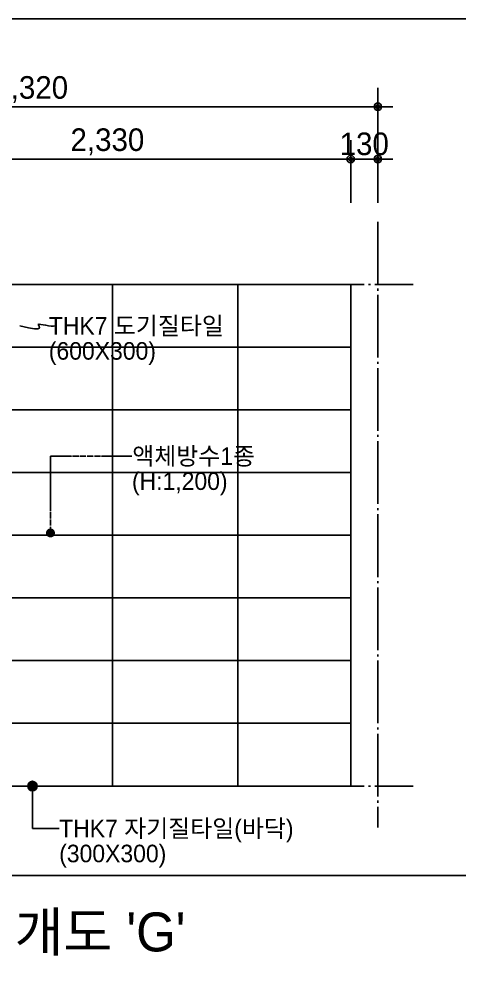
# Model space of a CAD drawing. Header units: millimetres. Extents: x 555 to 100215, y 750 to 17024.
# Drawn here: x 14336 to 16445, y 831 to 5348 of the extents above; entities that cross this region are included whole.
import ezdxf
from ezdxf.enums import TextEntityAlignment as Align

# ---------------------------------------------------------------- set-up
doc = ezdxf.new("R2010")
doc.units = ezdxf.units.MM
doc.linetypes.add('CEN', pattern=[35, 30, -2, 1, -2])
doc.linetypes.add('HID', pattern=[2.3, 1.5, -0.8])
for name, color, linetype in [('$ZCDB_AUDIT_GENERATED_600D18', 7, 'Continuous'), ('4A.TEC TEXT', 7, 'Continuous'), ('4A.TEC TEXT 2', 3, 'Continuous'), ('CEN', 1, 'CEN'), ('SY', 1, 'Continuous'), ('WAL', 3, 'Continuous'), ('WID', 4, 'Continuous')]:
    doc.layers.add(name, color=color, linetype=linetype)
doc.styles.add('나눔고딕', font='')
doc.styles.add('돋움', font='')
doc.styles.get('나눔고딕').set_extended_font_data('Dotum')
doc.styles.get('돋움').set_extended_font_data('Dotum')
doc.dimstyles.new('DIM_600(외부치수)', dxfattribs={"dimscale": 400, "dimtxt": 3.3, "dimasz": 1, "dimexe": 2, "dimexo": 2, "dimgap": 1, "dimtad": 1, "dimdec": 0, "dimdsep": 46, "dimlunit": 6, "dimtxsty": '나눔고딕', "dimblk1": 'DIMDOT', "dimblk2": 'DIMDOT', "dimsah": 1, "dimcen": 2.5, "dimdle": 1.5, "dimclrd": 8, "dimclre": 8, "dimclrt": 3, "dimadec": 0, "dimazin": 0, "dimtfac": 1, "dimtdec": 0, "dimtix": 1, "dimtmove": 2, "dimatfit": 3, "dimldrblk": 'DIMDOT', "dimfxl": 1, "dimtvp": 1, "dimtolj": 1, "dimtzin": 0, "dimarcsym": 0})

# ---------------------------------------------------------------- blocks, each defined once
blk = doc.blocks.new('DIMDOT')
at = {"color": 0}
blk.add_line((-2, 0), (2, 0), dxfattribs=at)
for radius in [0.5, 0.25]:
    blk.add_circle((0, 0), radius, dxfattribs=at)
blk = doc.blocks.new('*D272')
at = {"layer": '$ZCDB_AUDIT_GENERATED_600D18', "color": 8, "lineweight": -2, "transparency": 16777216}
for p, q in [((12735.2, 4467.9), (12735.2, 5017.9)), ((16055.2, 4467.9), (16055.2, 5017.9)), ((12771.2, 4927.9), (16019.2, 4927.9))]:
    blk.add_line(p, q, dxfattribs=at)
at = {"layer": 'Defpoints', "color": 0, "transparency": 16777216}
for p in [(16055.2, 4927.9), (12735.2, 4377.9, 0), (16055.2, 4377.9, 0)]:
    blk.add_point(p, dxfattribs=at)
at = {"layer": '$ZCDB_AUDIT_GENERATED_600D18', "color": 8, "lineweight": -2, "transparency": 16777216, "xscale": 36, "yscale": 36, "zscale": 36, "rotation": 180}
blk.add_blockref('DIMDOT', (12735.2, 4927.9), dxfattribs=at)
at = {"layer": '$ZCDB_AUDIT_GENERATED_600D18', "color": 8, "lineweight": -2, "transparency": 16777216, "xscale": 36, "yscale": 36, "zscale": 36}
blk.add_blockref('DIMDOT', (16055.2, 4927.9), dxfattribs=at)
at = {"layer": '$ZCDB_AUDIT_GENERATED_600D18', "color": 3, "transparency": 16777216, "insert": (14395.2, 5010.4), "char_height": 108, "attachment_point": 5, "style": '나눔고딕'}
blk.add_mtext('\\A1;3,320', dxfattribs=at)
blk = doc.blocks.new('*D276')
at = {"layer": '$ZCDB_AUDIT_GENERATED_600D18', "color": 8, "lineweight": -2, "transparency": 16777216}
for p, q in [((15925.2, 4467.9, 0), (15925.2, 4767.9, 0)), ((16055.2, 4467.9, 0), (16055.2, 4767.9, 0)), ((15889.2, 4677.9, 0), (15853.2, 4677.9, 0)), ((15925.2, 4677.9, 0), (16055.2, 4677.9, 0)), ((16091.2, 4677.9, 0), (16127.2, 4677.9, 0))]:
    blk.add_line(p, q, dxfattribs=at)
at = {"layer": 'Defpoints', "color": 0, "transparency": 16777216}
for p in [(16055.2, 4677.9, 0), (15925.2, 4377.9, 0), (16055.2, 4377.9, 0)]:
    blk.add_point(p, dxfattribs=at)
at = {"layer": '$ZCDB_AUDIT_GENERATED_600D18', "color": 8, "lineweight": -2, "transparency": 16777216, "xscale": 36, "yscale": 36, "zscale": 36}
blk.add_blockref('DIMDOT', (15925.2, 4677.9, 0), dxfattribs=at)
at = {"layer": '$ZCDB_AUDIT_GENERATED_600D18', "color": 8, "lineweight": -2, "transparency": 16777216, "xscale": 36, "yscale": 36, "zscale": 36, "rotation": 180}
blk.add_blockref('DIMDOT', (16055.2, 4677.9, 0), dxfattribs=at)
at = {"layer": '$ZCDB_AUDIT_GENERATED_600D18', "color": 3, "transparency": 16777216, "insert": (15990.2, 4750, 0), "char_height": 108, "attachment_point": 5, "style": '나눔고딕'}
blk.add_mtext('\\A1;130', dxfattribs=at)
blk = doc.blocks.new('*D324')
at = {"layer": '$ZCDB_AUDIT_GENERATED_600D18', "color": 8, "lineweight": -2, "transparency": 16777216}
for p, q in [((13595.2, 4467.9, 0), (13595.2, 4767.9, 0)), ((15925.2, 4467.9, 0), (15925.2, 4767.9, 0)), ((13631.2, 4677.9, 0), (15889.2, 4677.9, 0))]:
    blk.add_line(p, q, dxfattribs=at)
at = {"layer": 'Defpoints', "color": 0, "transparency": 16777216}
for p in [(15925.2, 4677.9, 0), (13595.2, 4377.9, 0), (15925.2, 4377.9, 0)]:
    blk.add_point(p, dxfattribs=at)
at = {"layer": '$ZCDB_AUDIT_GENERATED_600D18', "color": 8, "lineweight": -2, "transparency": 16777216, "xscale": 36, "yscale": 36, "zscale": 36, "rotation": 180}
blk.add_blockref('DIMDOT', (13595.2, 4677.9, 0), dxfattribs=at)
at = {"layer": '$ZCDB_AUDIT_GENERATED_600D18', "color": 8, "lineweight": -2, "transparency": 16777216, "xscale": 36, "yscale": 36, "zscale": 36}
blk.add_blockref('DIMDOT', (15925.2, 4677.9, 0), dxfattribs=at)
at = {"layer": '$ZCDB_AUDIT_GENERATED_600D18', "color": 3, "transparency": 16777216, "insert": (14760.2, 4760.4, 0), "char_height": 108, "attachment_point": 5, "style": '나눔고딕'}
blk.add_mtext('\\A1;2,330', dxfattribs=at)

msp = doc.modelspace()

# ---------------------------------------------------------------- hatches: boundary and pattern name
at = {"layer": 'SY', "ltscale": 0.05}
h = msp.add_hatch(color=256, dxfattribs=at)
edge = h.paths.add_edge_path()
edge.add_arc((14400.97, 1678.03), 22.53, -360, 0, ccw=False)

# ---------------------------------------------------------------- linework, layer by layer
at = {"color": 3}
msp.add_line((22275, 5348.44), (555, 5348.44), dxfattribs=at)
at = {"color": 8}
for p, q in [((14785.22, 4077.95, 0), (14785.22, 1677.95, 0)), ((15385.22, 4077.95, 0), (15385.22, 1677.95, 0)), ((12865.22, 3777.95, 0), (15925.22, 3777.95, 0)), ((12865.22, 3477.95, 0), (15925.22, 3477.95, 0)), ((12865.22, 3177.95, 0), (15925.22, 3177.95, 0)), ((15925.22, 2877.95, 0), (12865.22, 2877.95, 0)), ((12865.22, 2577.95, 0), (15925.22, 2577.95, 0)), ((12865.22, 2277.95, 0), (15925.22, 2277.95, 0)), ((12865.22, 1977.95, 0), (15925.22, 1977.95, 0))]:
    msp.add_line(p, q, dxfattribs=at)
at = {"color": 4}
msp.add_line((22275, 1250), (555, 1250), dxfattribs=at)
at = {"layer": 'CEN', "ltscale": 10}
for p, q in [((16055.22, 4377.95, 0), (16055.22, 1479.95, 0)), ((12540.22, 4077.95, 0), (16225.22, 4077.95, 0)), ((12540.22, 1677.95, 0), (16225.22, 1677.95, 0))]:
    msp.add_line(p, q, dxfattribs=at)
at = {"layer": 'CEN', "elevation": 0}
msp.add_lwpolyline([(14487.57, 2888.74), (14487.57, 3256.62), (14877.64, 3256.62)], dxfattribs=at)
at = {"layer": 'SY', "ltscale": 0.05}
for p, q in [((14400.97, 1678.03, 0), (14400.97, 1475.21, 0)), ((14400.97, 1475.21, 0), (14529.19, 1475.21, 0))]:
    msp.add_line(p, q, dxfattribs=at)
msp.add_lwpolyline([(14340.39, 3879.88), (14382.89, 3870.18), (14410.76, 3865.7), (14426.85, 3865.34), (14433.96, 3867.98), (14434.92, 3872.51), (14432.57, 3877.8), (14429.72, 3882.74), (14429.2, 3886.22), (14433.17, 3887.42), (14441.16, 3886.72), (14452.02, 3884.77), (14464.62, 3882.26), (14477.81, 3879.84), (14490.46, 3878.19), (14501.42, 3877.98), (14509.55, 3879.88)], dxfattribs=at)
at = {"layer": 'SY', "ltscale": 0.05, "const_width": 21.52, "elevation": 0}
msp.add_lwpolyline([(14498.33, 2888.74, 1), (14476.81, 2888.74, 1)], format="xyb", close=True, dxfattribs=at)
at = {"layer": 'SY', "ltscale": 0.05}
msp.add_circle((14400.97, 1678.03, 0), 22.53, dxfattribs=at)
at = {"layer": 'WAL', "elevation": 0}
msp.add_lwpolyline([(12865.22, 4077.95), (15925.22, 4077.95), (15925.22, 1677.95), (12865.22, 1677.95)], dxfattribs=at)
at = {"layer": 'WID', "linetype": 'HID', "ltscale": 20}
msp.add_line((12865.22, 2877.95, 0), (15925.22, 2877.95, 0), dxfattribs=at)

# ---------------------------------------------------------------- texts
at = {"layer": '4A.TEC TEXT', "style": '돋움'}
for s, p in [('THK7 도기질타일', (14479.55, 3879.88, 0)), ('(600X300)', (14479.55, 3759.88, 0)), ('액체방수1종', (14879.23, 3256.62, 0)), ('(H:1,200)', (14877.75, 3136.62, 0)), ('THK7 자기질타일(바닥)', (14529.19, 1475.21, 0)), ('(300X300)', (14529.19, 1355.21, 0))]:
    msp.add_text(s, height=84, dxfattribs=at).set_placement(p, align=Align.MIDDLE_LEFT)
at = {"layer": '4A.TEC TEXT 2', "color": 3, "style": '나눔고딕'}
msp.add_text("화장실(여) 전개도 'G'", height=186.3, dxfattribs=at).set_placement((14025.51, 979.86), align=Align.MIDDLE_CENTER)

# ---------------------------------------------------------------- dimensions: what is measured, and where the dimension line sits
at = {"layer": '$ZCDB_AUDIT_GENERATED_600D18'}
for base, p1, picture, middle in [((16055.22, 4927.95, 0), (12735.22, 4377.95, 0), '*D272', (14395.22, 5010.43, 0)), ((16055.22, 4677.95, 0), (15925.22, 4377.95, 0), '*D276', (15990.22, 4750.02, 0))]:
    dim = msp.add_linear_dim(base=base, p1=p1, p2=(16055.22, 4377.95, 0), dimstyle='DIM_600(외부치수)', override={"dimscale": 300, "dimtxt": 0.36, "dimasz": 0.12, "dimexe": 0.3, "dimexo": 0.3, "dimgap": 0.06, "dimdec": 1, "dimblk1": 'DIMDOT', "dimblk2": 'DIMDOT', "dimdle": 0.06}, dxfattribs=at)
    dim.commit()
    dim.dimension.update_dxf_attribs({"geometry": picture, "text_midpoint": middle})
dim = msp.add_linear_dim(base=(15925.22, 4677.95, 0), p1=(13595.22, 4377.95, 0), p2=(15925.22, 4377.95, 0), angle=0, dimstyle='DIM_600(외부치수)', override={"dimscale": 300, "dimtxt": 0.36, "dimasz": 0.12, "dimexe": 0.3, "dimexo": 0.3, "dimgap": 0.06, "dimdec": 1, "dimblk1": 'DIMDOT', "dimblk2": 'DIMDOT', "dimdle": 0.06}, dxfattribs=at)
dim.commit()
dim.dimension.update_dxf_attribs({"geometry": '*D324', "text_midpoint": (14760.22, 4760.43, 0)})

doc.saveas('drawing.dxf')
